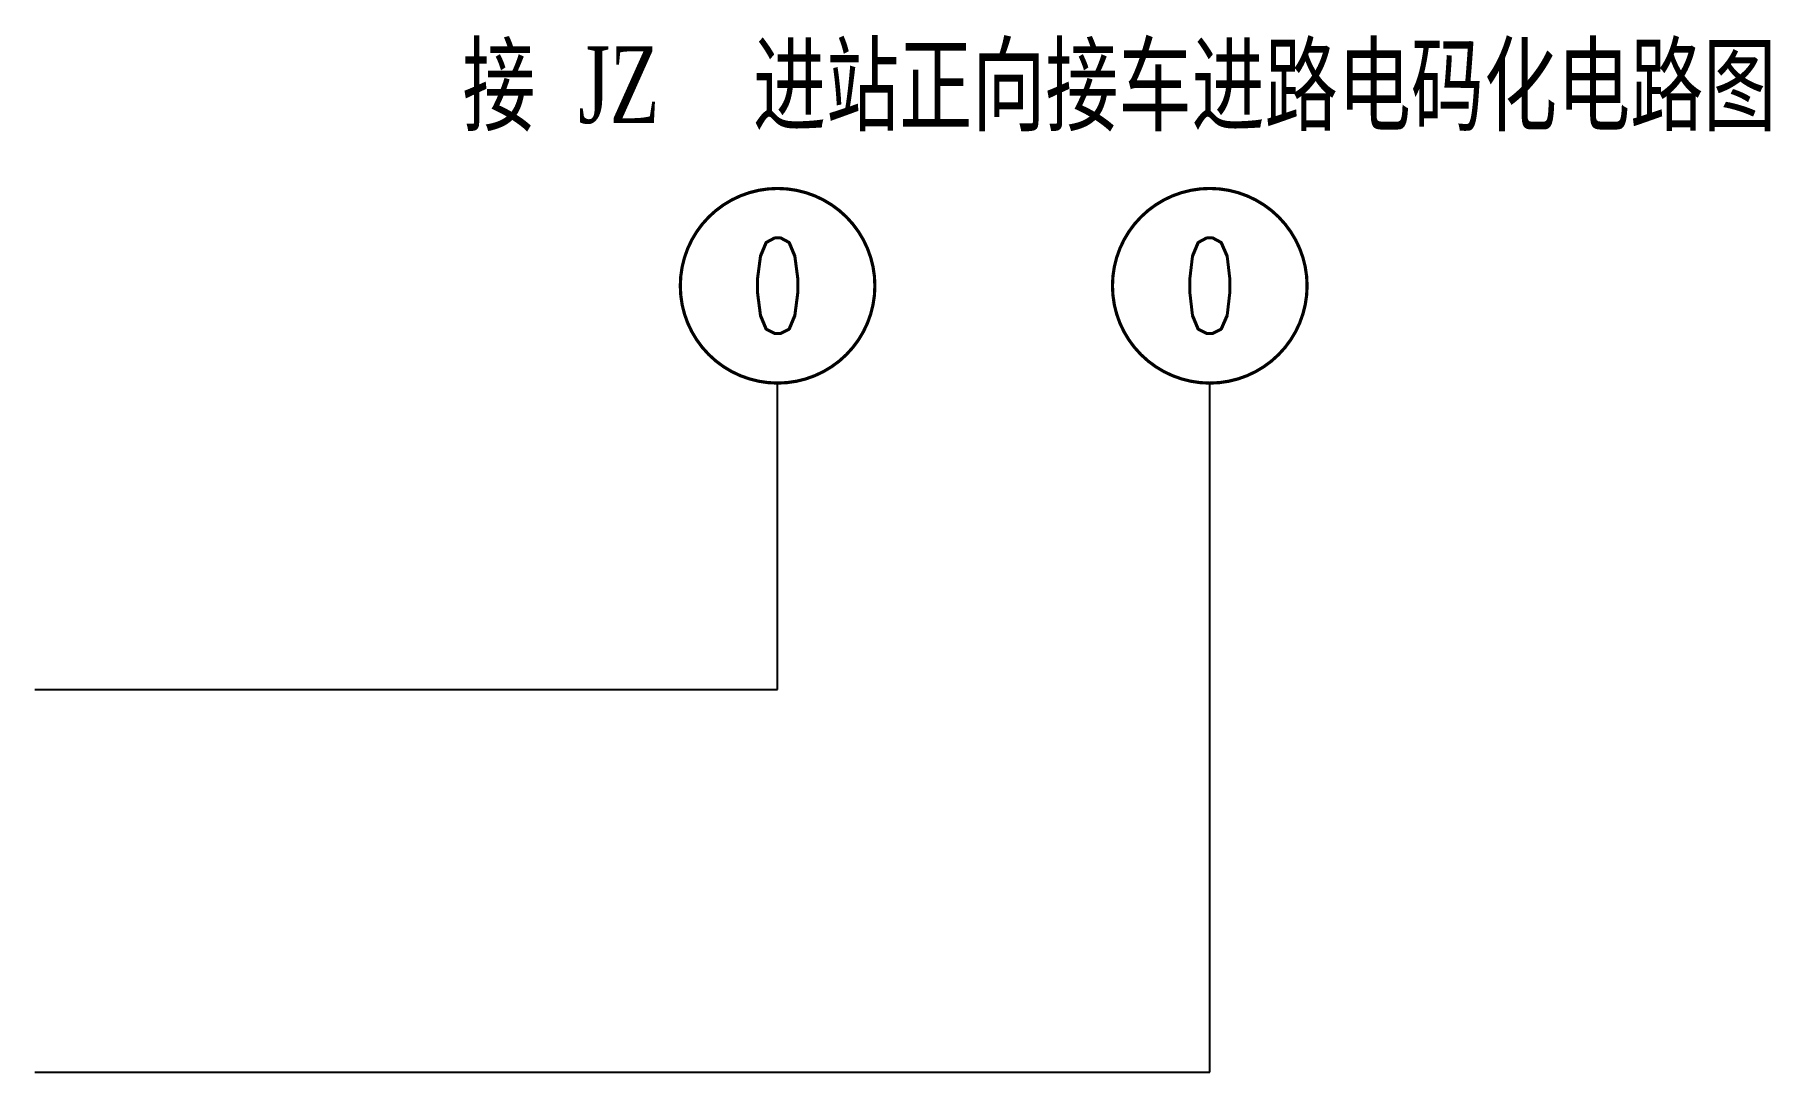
# Model space of a CAD drawing. Header units: millimetres. Extents: x 0 to 45.3, y -36 to -8.9.
import ezdxf
from ezdxf.enums import TextEntityAlignment as Align

# ---------------------------------------------------------------- set-up
doc = ezdxf.new("R2010")
doc.units = ezdxf.units.MM
doc.styles.add('CHINESE', font='TIMES.TTF', dxfattribs={"width": 0.7})
doc.styles.get("Standard").update_dxf_attribs({"font": 'txt.shx', "bigfont": 'hztxt.shx'})

msp = doc.modelspace()

# ---------------------------------------------------------------- linework, layer by layer
for p, q in [((19.406, -26), (19.406, -18)), ((30.695, -36), (30.695, -18)), ((0, -26), (19.406, -26)), ((0, -36), (30.695, -36))]:
    msp.add_line(p, q)
at = {"const_width": 0.0833}
for points in [[(16.864, -15.458, 1), (21.947, -15.458, 1)], [(28.153, -15.458, 1), (33.237, -15.458, 1)]]:
    msp.add_lwpolyline(points, format="xyb", close=True, dxfattribs=at)

# ---------------------------------------------------------------- texts
at = {"style": 'CHINESE', "width": 0.7}
for s, p in [('接', (12.127, -11.206)), ('进站正向接车进路电码化电路图', (32.128, -11.206))]:
    msp.add_text(s, height=2, dxfattribs=at).set_placement(p, align=Align.CENTER)
at = {"color": 3, "style": 'CHINESE', "width": 0.7}
msp.add_text('JZ', height=2, dxfattribs=at).set_placement((15.26, -11.206), align=Align.CENTER)
at = {"color": 3, "width": 0.7}
for p in [(19.406, -15.458), (30.695, -15.458)]:
    msp.add_text('0', height=2.5, dxfattribs=at).set_placement(p, align=Align.MIDDLE)

doc.saveas('drawing.dxf')
